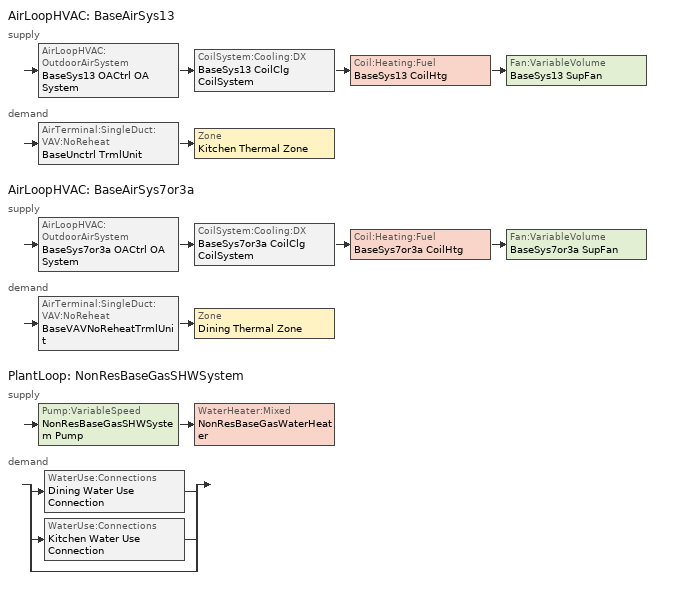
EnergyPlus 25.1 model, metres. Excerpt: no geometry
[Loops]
AirLoopHVAC 'BaseAirSys13'
 supply: AirLoopHVAC:OutdoorAirSystem 'BaseSys13 OACtrl OA System' > CoilSystem:Cooling:DX 'BaseSys13 CoilClg CoilSystem' > Coil:Heating:Fuel 'BaseSys13 CoilHtg' > Fan:VariableVolume 'BaseSys13 SupFan'
 demand: AirTerminal:SingleDuct:VAV:NoReheat 'BaseUnctrl TrmlUnit' > Zone 'Kitchen Thermal Zone'
AirLoopHVAC 'BaseAirSys7or3a'
 supply: AirLoopHVAC:OutdoorAirSystem 'BaseSys7or3a OACtrl OA System' > CoilSystem:Cooling:DX 'BaseSys7or3a CoilClg CoilSystem' > Coil:Heating:Fuel 'BaseSys7or3a CoilHtg' > Fan:VariableVolume 'BaseSys7or3a SupFan'
 demand: AirTerminal:SingleDuct:VAV:NoReheat 'BaseVAVNoReheatTrmlUnit' > Zone 'Dining Thermal Zone'
PlantLoop 'NonResBaseGasSHWSystem'
 supply: Pump:VariableSpeed 'NonResBaseGasSHWSystem Pump' > WaterHeater:Mixed 'NonResBaseGasWaterHeater'
 demand: split
  | WaterUse:Connections 'Dining Water Use Connection'
  | WaterUse:Connections 'Kitchen Water Use Connection'
  | bypass
[ZoneControl:Thermostat] Temperature Difference Between Cutout And Setpoint {deltaC}=0
Name | Zone or ZoneList | Control Type Schedule | Control 1
Dining Thermal Zone Thermostat | Dining Thermal Zone | Dining Thermal Zone Thermostat Schedule | Dining Thermal Zone Thermostat
Kitchen Thermal Zone Thermostat | Kitchen Thermal Zone | Kitchen Thermal Zone Thermostat Schedule | Kitchen Thermal Zone Thermostat
[ThermostatSetpoint:DualSetpoint] Heating Setpoint Temperature Schedule=RestaurantHtgSetpt; Cooling Setpoint Temperature Schedule=RestaurantClgSetpt
Dining Thermal Zone Thermostat; Kitchen Thermal Zone Thermostat
[AirTerminal:SingleDuct:VAV:NoReheat] Availability Schedule=Always On Discrete; Maximum Air Flow Rate {m3/s}=Autosize; Zone Minimum Air Flow Input Method=FixedFlowRate; Constant Minimum Air Flow Fraction=0.3
Name | Fixed Minimum Air Flow Rate {m3/s}
BaseVAVNoReheatTrmlUnit | 0.292125
BaseUnctrl TrmlUnit | 0.802311
[Zone equipment]
Dining Thermal Zone: BaseVAVNoReheatTrmlUnit
Kitchen Thermal Zone: Kitchen Thermal Zone BaseExhFan, BaseUnctrl TrmlUnit
[Sizing:Zone] Zone Cooling Design Supply Air Temperature Input Method=TemperatureDifference; Zone Cooling Design Supply Air Temperature {C}=14; Zone Cooling Design Supply Air Temperature Difference {deltaC}=11.1111; Zone Heating Design Supply Air Temperature Input Method=TemperatureDifference; Zone Heating Design Supply Air Temperature {C}=40; Zone Heating Design Supply Air Temperature Difference {deltaC}=13.8889; Zone Cooling Design Supply Air Humidity Ratio {kgWater/kgDryAir}=0.0085; Zone Heating Design Supply Air Humidity Ratio {kgWater/kgDryAir}=0.008; Zone Heating Sizing Factor=1; Zone Cooling Sizing Factor=1; Cooling Design Air Flow Method=DesignDay; Cooling Design Air Flow Rate {m3/s}=0; Cooling Minimum Air Flow per Zone Floor Area {m3/s-m2}=0; Cooling Minimum Air Flow {m3/s}=0; Cooling Minimum Air Flow Fraction=0; Heating Design Air Flow Method=DesignDayWithLimit; Heating Design Air Flow Rate {m3/s}=0; Heating Maximum Air Flow per Zone Floor Area {m3/s-m2}=0; Heating Maximum Air Flow {m3/s}=0; Heating Maximum Air Flow Fraction=0.5; Account for Dedicated Outdoor Air System=No; Zone Load Sizing Method=Sensible Load Only No Latent Load; Zone Latent Cooling Design Supply Air Humidity Ratio Input Method=HumidityRatioDifference; Zone Cooling Design Supply Air Humidity Ratio Difference {kgWater/kgDryAir}=0.005; Zone Latent Heating Design Supply Air Humidity Ratio Input Method=HumidityRatioDifference; Zone Humidification Design Supply Air Humidity Ratio Difference {kgWater/kgDryAir}=0.005; Type of Space Sum to Use=Coincident
Name | Design Specification Outdoor Air Object
Dining Thermal Zone | Dining Thermal Zone Design Specification Outdoor Air
Kitchen Thermal Zone | Kitchen Thermal Zone Design Specification Outdoor Air
[DesignSpecification:OutdoorAir] Outdoor Air Method=Maximum; Outdoor Air Flow per Person {m3/s-person}=0; Outdoor Air Flow per Zone {m3/s}=0; Outdoor Air Flow Air Changes per Hour {1/hr}=0
Name | Outdoor Air Flow per Zone Floor Area {m3/s-m2}
Dining Thermal Zone Design Specification Outdoor Air | 0.0025146
Kitchen Thermal Zone Design Specification Outdoor Air | 0.00690626
[Fan:ZoneExhaust]
Kitchen Thermal Zone BaseExhFan: Availability Schedule=RestaurantHVACAvail; Fan Total Efficiency=0.4325; Pressure Rise {Pa}=0; Maximum Flow Rate {m3/s}=1.13267; Flow Fraction Schedule=RestaurantExhaustHoodEqualOrLessThan5000cfm; System Availability Manager Coupling Mode=Decoupled; Balanced Exhaust Fraction Schedule=On
[AirLoopHVAC] Design Supply Air Flow Rate {m3/s}=AutoSize; Design Return Air Flow Fraction of Supply Air Flow=1
BaseAirSys13; BaseAirSys7or3a
[Sizing:System] Type of Load to Size On=Sensible; Design Outdoor Air Flow Rate {m3/s}=Autosize; Central Heating Maximum System Air Flow Ratio=0.5; Preheat Design Temperature {C}=5.68434e-14; Preheat Design Humidity Ratio {kgWater/kgDryAir}=0; Precool Design Temperature {C}=5.68434e-14; Precool Design Humidity Ratio {kgWater/kgDryAir}=0; Central Cooling Design Supply Air Temperature {C}=12.7778; Central Heating Design Supply Air Temperature {C}=35; Type of Zone Sum to Use=NonCoincident; 100% Outdoor Air in Cooling=No; 100% Outdoor Air in Heating=No; Central Cooling Design Supply Air Humidity Ratio {kgWater/kgDryAir}=0.0085; Central Heating Design Supply Air Humidity Ratio {kgWater/kgDryAir}=0.008; Cooling Supply Air Flow Rate Method=DesignDay; Cooling Supply Air Flow Rate {m3/s}=0; Cooling Supply Air Flow Rate Per Floor Area {m3/s-m2}=0.00996765; Cooling Fraction of Autosized Cooling Supply Air Flow Rate=1; Cooling Supply Air Flow Rate Per Unit Cooling Capacity {m3/s-W}=3.94755e-05; Heating Supply Air Flow Rate Method=DesignDay; Heating Supply Air Flow Rate {m3/s}=0; Heating Supply Air Flow Rate Per Floor Area {m3/s-m2}=0.00996765; Heating Fraction of Autosized Heating Supply Air Flow Rate=1; Heating Fraction of Autosized Cooling Supply Air Flow Rate=1; Heating Supply Air Flow Rate Per Unit Heating Capacity {m3/s-W}=3.15882e-05; System Outdoor Air Method=ZoneSum; Zone Maximum Outdoor Air Fraction=1; Cooling Design Capacity Method=CoolingDesignCapacity; Cooling Design Capacity {W}=Autosize; Cooling Design Capacity Per Floor Area {W/m2}=234.7; Fraction of Autosized Cooling Design Capacity=1; Heating Design Capacity Method=HeatingDesignCapacity; Heating Design Capacity {W}=Autosize; Heating Design Capacity Per Floor Area {W/m2}=157; Fraction of Autosized Heating Design Capacity=1; Central Cooling Capacity Control Method=OnOff; Occupant Diversity=Autosize
BaseAirSys13; BaseAirSys7or3a
[AvailabilityManager:NightCycle] Applicability Schedule=Always On Discrete; Fan Schedule=RestaurantHVACAvail; Control Type=CycleOnControlZone; Thermostat Tolerance {deltaC}=1.11111; Cycling Run Time Control Type=ThermostatWithMinimumRunTime; Cycling Run Time {s}=900
Name | Control Zone or Zone List
Availability Manager Night Cycle 2 | Kitchen Thermal Zone
Availability Manager Night Cycle 1 | Dining Thermal Zone
[Controller:OutdoorAir] Minimum Outdoor Air Flow Rate {m3/s}=0; Maximum Outdoor Air Flow Rate {m3/s}=Autosize; Economizer Control Type=NoEconomizer; Economizer Control Action Type=ModulateFlow; Economizer Maximum Limit Enthalpy {J/kg}=64000; Lockout Type=NoLockout; Minimum Limit Type=FixedMinimum; High Humidity Control=No; High Humidity Outdoor Air Flow Ratio=1; Control High Indoor Humidity Based on Outdoor Humidity Ratio=Yes; Heat Recovery Bypass Control Type=BypassWhenOAFlowGreaterThanMinimum; Economizer Operation Staging=InterlockedWithMechanicalCooling
Name | Minimum Outdoor Air Schedule | Mechanical Ventilation Controller
BaseSys13 OACtrl | BaseSys13 OACtrl Schedule | BaseSys13 OACtrl Mech Vent Controller
BaseSys7or3a OACtrl | BaseSys7or3a OACtrl Schedule | BaseSys7or3a OACtrl Mech Vent Controller
[Controller:MechanicalVentilation] Demand Controlled Ventilation=No; System Outdoor Air Method=ZoneSum
Name | Availability Schedule | Zone or ZoneList Name 1 | Design Specification Outdoor Air Object Name 1
BaseSys13 OACtrl Mech Vent Controller | BaseSys13 OACtrl Schedule | Kitchen Thermal Zone | Kitchen Thermal Zone Design Specification Outdoor Air
BaseSys7or3a OACtrl Mech Vent Controller | BaseSys7or3a OACtrl Schedule | Dining Thermal Zone | Dining Thermal Zone Design Specification Outdoor Air
[SetpointManager:MixedAir] Control Variable=Temperature
Name | Setpoint Node or NodeList
BaseSys13 OACtrl OA System Mixed Air Node OS Default SPM | BaseSys13 OACtrl OA System Mixed Air Node
BaseSys13 CoilClg Outlet Node OS Default SPM | BaseSys13 CoilClg Outlet Node
BaseSys13 CoilHtg Outlet Node OS Default SPM | BaseSys13 CoilHtg Outlet Node
BaseSys7or3a OACtrl OA System Mixed Air Node OS Default SPM | BaseSys7or3a OACtrl OA System Mixed Air Node
BaseSys7or3a CoilClg Outlet Node OS Default SPM | BaseSys7or3a CoilClg Outlet Node
BaseSys7or3a CoilHtg Outlet Node OS Default SPM | BaseSys7or3a CoilHtg Outlet Node
[CoilSystem:Cooling:DX] Availability Schedule=Always On Discrete
Name | Cooling Coil
BaseSys13 CoilClg CoilSystem | BaseSys13 CoilClg
BaseSys7or3a CoilClg CoilSystem | BaseSys7or3a CoilClg
[Coil:Cooling:DX:SingleSpeed] Availability Schedule=Always On Discrete; Gross Rated Total Cooling Capacity {W}=Autosize; Gross Rated Sensible Heat Ratio=Autosize; Gross Rated Cooling COP {W/W}=3; Rated Air Flow Rate {m3/s}=Autosize; Rated Evaporator Fan Power Per Volume Flow Rate 2017 {W/(m3/s)}=773.3; Rated Evaporator Fan Power Per Volume Flow Rate 2023 {W/(m3/s)}=934.4; Total Cooling Capacity Function of Temperature Curve=CoilClgDXQRatio_fTwbToadbSI; Total Cooling Capacity Function of Flow Fraction Curve=CoilClgDXSnglQRatio_fCFMRatio; Energy Input Ratio Function of Temperature Curve=CoilClgDXEIRRatio_fTwbToadbSI; Energy Input Ratio Function of Flow Fraction Curve=CoilClgDXSnglEIRRatio_fCFMRatio; Part Load Fraction Correlation Curve=CoilClgDXEIRRatio_fQFrac; Minimum Outdoor Dry-Bulb Temperature for Compressor Operation {C}=-25; Nominal Time for Condensate Removal to Begin {s}=0; Ratio of Initial Moisture Evaporation Rate and Steady State Latent Capacity=0; Maximum Cycling Rate {cycles/hr}=0; Latent Capacity Time Constant {s}=0; Condenser Type=AirCooled; Evaporative Condenser Effectiveness=0.9; Evaporative Condenser Air Flow Rate {m3/s}=Autosize; Evaporative Condenser Pump Rated Power Consumption {W}=Autosize; Crankcase Heater Capacity {W}=0; Maximum Outdoor Dry-Bulb Temperature for Crankcase Heater Operation {C}=10; Basin Heater Capacity {W/K}=0; Basin Heater Setpoint Temperature {C}=2
BaseSys13 CoilClg; BaseSys7or3a CoilClg
[Coil:Heating:Fuel] Availability Schedule=Always On Discrete; Fuel Type=NaturalGas; Burner Efficiency=0.8; Nominal Capacity {W}=AutoSize; On Cycle Parasitic Electric Load {W}=0; Part Load Fraction Correlation Curve=CoilHtgFurnFIRRatio_fQRatio; Off Cycle Parasitic Fuel Load {W}=0
BaseSys13 CoilHtg; BaseSys7or3a CoilHtg
[Fan:VariableVolume] Availability Schedule=RestaurantHVACAvail; Fan Total Efficiency=1; Pressure Rise {Pa}=0; Maximum Flow Rate {m3/s}=AutoSize; Fan Power Minimum Flow Rate Input Method=FixedFlowRate; Fan Power Minimum Flow Fraction=0; Fan Power Minimum Air Flow Rate {m3/s}=0; Motor Efficiency=1; Motor In Airstream Fraction=1; Fan Power Coefficient 1=0.027828; Fan Power Coefficient 2=0.026583; Fan Power Coefficient 3=-0.087069; Fan Power Coefficient 4=1.03092; Fan Power Coefficient 5=0
BaseSys13 SupFan; BaseSys7or3a SupFan
[SetpointManager:SingleZone:Reheat] Control Variable=Temperature; Minimum Supply Air Temperature {C}=12.7778; Maximum Supply Air Temperature {C}=35
Name | Control Zone | Setpoint Node or NodeList
Setpoint Manager Single Zone Reheat 2 | Kitchen Thermal Zone | BaseSys13 SupFan Outlet Node
Setpoint Manager Single Zone Reheat 1 | Dining Thermal Zone | BaseSys7or3a SupFan Outlet Node
[PlantLoop]
NonResBaseGasSHWSystem: Fluid Type=Water; Plant Equipment Operation Scheme=NonResBaseGasSHWSystem Operation Schemes; Maximum Loop Temperature {C}=100; Minimum Loop Temperature {C}=0; Maximum Loop Flow Rate {m3/s}=Autosize; Minimum Loop Flow Rate {m3/s}=0; Plant Loop Volume {m3}=Autocalculate; Load Distribution Scheme=Optimal; Plant Loop Demand Calculation Scheme=SingleSetpoint; Common Pipe Simulation=None
[Sizing:Plant]
NonResBaseGasSHWSystem: Loop Type=Heating; Design Loop Exit Temperature {C}=57.2222; Loop Design Temperature Difference {deltaC}=44.4444; Sizing Option=NonCoincident; Zone Timesteps in Averaging Window=1; Coincident Sizing Factor Mode=None
[Pump:VariableSpeed]
NonResBaseGasSHWSystem Pump: Design Maximum Flow Rate {m3/s}=Autosize; Design Pump Head {Pa}=0; Design Power Consumption {W}=Autosize; Motor Efficiency=0.9; Fraction of Motor Inefficiencies to Fluid Stream=0; Coefficient 1 of the Part Load Performance Curve=0; Coefficient 2 of the Part Load Performance Curve=1; Coefficient 3 of the Part Load Performance Curve=0; Coefficient 4 of the Part Load Performance Curve=0; Design Minimum Flow Rate {m3/s}=0; Pump Control Type=Intermittent; Skin Loss Radiative Fraction=0.5; Design Power Sizing Method=PowerPerFlowPerPressure; Design Electric Power per Unit Flow Rate {W/(m3/s)}=348701.1; Design Shaft Power per Unit Flow Rate per Unit Head {W/((m3/s)-Pa)}=1.28205; Design Minimum Flow Rate Fraction=0
[WaterHeater:Mixed]
NonResBaseGasWaterHeater: Tank Volume {m3}=0.113562; Setpoint Temperature Schedule=NonResBaseGasWaterHeater Setpoint Temp; Deadband Temperature Difference {deltaC}=2; Maximum Temperature Limit {C}=82.22; Heater Control Type=Cycle; Heater Maximum Capacity {W}=10930; Heater Ignition Minimum Flow Rate {m3/s}=0; Heater Ignition Delay {s}=0; Heater Fuel Type=NaturalGas; Heater Thermal Efficiency=0.8; Off Cycle Parasitic Fuel Consumption Rate {W}=0; Off Cycle Parasitic Fuel Type=NaturalGas; Off Cycle Parasitic Heat Fraction to Tank=0.8; On Cycle Parasitic Fuel Consumption Rate {W}=0; On Cycle Parasitic Fuel Type=NaturalGas; On Cycle Parasitic Heat Fraction to Tank=0; Ambient Temperature Indicator=Schedule; Ambient Temperature Schedule=NonResBaseGasWaterHeater Ambient Temperature; Off Cycle Loss Coefficient to Ambient Temperature {W/K}=4.7882; Off Cycle Loss Fraction to Zone=1; On Cycle Loss Coefficient to Ambient Temperature {W/K}=6; On Cycle Loss Fraction to Zone=1; Use Side Effectiveness=1; Source Side Effectiveness=1; Use Side Design Flow Rate {m3/s}=Autosize; Source Side Design Flow Rate {m3/s}=Autosize; Indirect Water Heating Recovery Time {hr}=1.5; Source Side Flow Control Mode=IndirectHeatPrimarySetpoint
[WaterHeater:Sizing]
NonResBaseGasWaterHeater: Design Mode=PeakDraw; Time Storage Can Meet Peak Draw {hr}=0.538503; Time for Tank Recovery {hr}=0; Nominal Tank Volume for Autosizing Plant Connections {m3}=1
[WaterUse:Connections] Drain Water Heat Exchanger Type=None; Drain Water Heat Exchanger Destination=Plant
Name | Water Use Equipment Name 1
Dining Water Use Connection | Dining Water Use Equipment
Kitchen Water Use Connection | Kitchen Water Use Equipment
[WaterUse:Equipment] Flow Rate Fraction Schedule=RestaurantServiceHotWater
Name | Peak Flow Rate {m3/s} | Target Temperature Schedule
Dining Water Use Equipment | 2.50797e-05 | Dining Target SHW Temp
Kitchen Water Use Equipment | 2.27997e-06 | Kitchen Target SHW Temp
[PlantEquipmentOperationSchemes]
NonResBaseGasSHWSystem Operation Schemes: Control Scheme Object Type 1=PlantEquipmentOperation:HeatingLoad; Control Scheme Name 1=NonResBaseGasSHWSystem Heating Operation Scheme; Control Scheme Schedule Name 1=Always On Discrete
[PlantEquipmentOperation:HeatingLoad]
NonResBaseGasSHWSystem Heating Operation Scheme: Load Range Lower Limit 1 {W}=0; Load Range Upper Limit 1 {W}=1000000000; Range Equipment List Name 1=NonResBaseGasSHWSystem Heating Equipment List
[PlantEquipmentList]
NonResBaseGasSHWSystem Heating Equipment List: WaterHeater:Mixed, NonResBaseGasWaterHeater
[SetpointManager:Scheduled]
{47978260-36f4-4bd6-a4c3-c30a12acd5af}: Control Variable=Temperature; Schedule=NonResBaseGasSHWSystem Supply Temp Schedule; Setpoint Node or NodeList=NonResBaseGasSHWSystem Supply Mixer Outlet Node
[Schedule:Year]
RestaurantHtgSetpt: RestaurantHtgSetptWk, 1, 1, 12, 31
RestaurantClgSetpt: RestaurantClgSetptWk, 1, 1, 12, 31
RestaurantHVACAvail: RestaurantHVACAvailWk, 1, 1, 12, 31
RestaurantExhaustHoodEqualOrLessThan5000cfm: RestaurantExhaustHoodEqualOrLessThan5000cfmWk, 1, 1, 12, 31
On: OnWk, 1, 1, 12, 31
BaseSys13 OACtrl Schedule: BaseSys13 OACtrl Schedule Week 1, 1, 1, 12, 31
BaseSys7or3a OACtrl Schedule: BaseSys7or3a OACtrl Schedule Week 1, 1, 1, 12, 31
RestaurantServiceHotWater: RestaurantServiceHotWaterWk, 1, 1, 12, 31
Dining Target SHW Temp: Dining Target SHW Temp Week Rule - Jan1-Dec31, 1, 1, 12, 31
Kitchen Target SHW Temp: Kitchen Target SHW Temp Week Rule - Jan1-Dec31, 1, 1, 12, 31
NonResBaseGasSHWSystem Supply Temp Schedule: NonResBaseGasSHWSystem Supply Temp Schedule Week Rule - Jan1-Dec31, 1, 1, 12, 31
NonResBaseGasWaterHeater Ambient Temperature: NonResBaseGasWaterHeater Ambient Temperature Week Rule - Jan1-Dec31, 1, 1, 12, 31
NonResBaseGasWaterHeater Setpoint Temp: NonResBaseGasWaterHeater Setpoint Temp Week Rule - Jan1-Dec31, 1, 1, 12, 31
[Schedule:Week:Daily]
RestaurantHtgSetptWk: RestaurantHtgSetptSun, RestaurantHtgSetptWD, RestaurantHtgSetptWD, RestaurantHtgSetptWD, RestaurantHtgSetptWD, RestaurantHtgSetptWD, RestaurantHtgSetptSat, RestaurantHtgSetptSun, RestaurantHtgSetptWD, RestaurantHtgSetptWD, RestaurantHtgSetptSun, RestaurantHtgSetptSun
RestaurantClgSetptWk: RestaurantClgSetptSun, RestaurantClgSetptWD, RestaurantClgSetptWD, RestaurantClgSetptWD, RestaurantClgSetptWD, RestaurantClgSetptWD, RestaurantClgSetptSat, RestaurantClgSetptSun, RestaurantClgSetptWD, RestaurantClgSetptWD, RestaurantClgSetptSun, RestaurantClgSetptSun
RestaurantHVACAvailWk: RestaurantHVACAvailSun, RestaurantHVACAvailWD, RestaurantHVACAvailWD, RestaurantHVACAvailWD, RestaurantHVACAvailWD, RestaurantHVACAvailWD, RestaurantHVACAvailSat, RestaurantHVACAvailSun, AllOnHVACAvailDay, AllOnHVACAvailDay, RestaurantHVACAvailSun, RestaurantHVACAvailSun
RestaurantExhaustHoodEqualOrLessThan5000cfmWk: RestaurantExhaustHoodEqualOrLessThan5000cfmSun, RestaurantExhaustHoodEqualOrLessThan5000cfmWD, RestaurantExhaustHoodEqualOrLessThan5000cfmWD, RestaurantExhaustHoodEqualOrLessThan5000cfmWD, RestaurantExhaustHoodEqualOrLessThan5000cfmWD, RestaurantExhaustHoodEqualOrLessThan5000cfmWD, RestaurantExhaustHoodEqualOrLessThan5000cfmSat, RestaurantExhaustHoodEqualOrLessThan5000cfmSun, RestaurantExhaustHoodEqualOrLessThan5000cfmWD, RestaurantExhaustHoodEqualOrLessThan5000cfmSun, RestaurantExhaustHoodEqualOrLessThan5000cfmSun, RestaurantExhaustHoodEqualOrLessThan5000cfmSun
OnWk: OnDay, OnDay, OnDay, OnDay, OnDay, OnDay, OnDay, OnDay, OnDay, OnDay, OnDay, OnDay
BaseSys13 OACtrl Schedule Week 1: BaseSys13 OACtrl Schedule Week 1 Sunday, BaseSys13 OACtrl Schedule Week 1 Monday, BaseSys13 OACtrl Schedule Week 1 Tuesday, BaseSys13 OACtrl Schedule Week 1 Wednesday, BaseSys13 OACtrl Schedule Week 1 Thursday, BaseSys13 OACtrl Schedule Week 1 Friday, BaseSys13 OACtrl Schedule Week 1 Saturday, BaseSys13 OACtrl Schedule Week 1 Holiday, BaseSys13 OACtrl Schedule Week 1 Summer, BaseSys13 OACtrl Schedule Week 1 Winter, BaseSys13 OACtrl Schedule Week 1 Custom 1, BaseSys13 OACtrl Schedule Week 1 Custom 2
BaseSys7or3a OACtrl Schedule Week 1: BaseSys7or3a OACtrl Schedule Week 1 Sunday, BaseSys7or3a OACtrl Schedule Week 1 Monday, BaseSys7or3a OACtrl Schedule Week 1 Tuesday, BaseSys7or3a OACtrl Schedule Week 1 Wednesday, BaseSys7or3a OACtrl Schedule Week 1 Thursday, BaseSys7or3a OACtrl Schedule Week 1 Friday, BaseSys7or3a OACtrl Schedule Week 1 Saturday, BaseSys7or3a OACtrl Schedule Week 1 Holiday, BaseSys7or3a OACtrl Schedule Week 1 Summer, BaseSys7or3a OACtrl Schedule Week 1 Winter, BaseSys7or3a OACtrl Schedule Week 1 Custom 1, BaseSys7or3a OACtrl Schedule Week 1 Custom 2
RestaurantServiceHotWaterWk: RestaurantServiceHotWaterSun, RestaurantServiceHotWaterWD, RestaurantServiceHotWaterWD, RestaurantServiceHotWaterWD, RestaurantServiceHotWaterWD, RestaurantServiceHotWaterWD, RestaurantServiceHotWaterSat, RestaurantServiceHotWaterSun, OnDay, OffDay, RestaurantServiceHotWaterSun, RestaurantServiceHotWaterSun
Dining Target SHW Temp Week Rule - Jan1-Dec31: Dining Target SHW Temp Default Day, Dining Target SHW Temp Default Day, Dining Target SHW Temp Default Day, Dining Target SHW Temp Default Day, Dining Target SHW Temp Default Day, Dining Target SHW Temp Default Day, Dining Target SHW Temp Default Day, Dining Target SHW Temp Default Day, Dining Target SHW Temp Default Day, Dining Target SHW Temp Default Day, Dining Target SHW Temp Default Day, Dining Target SHW Temp Default Day
Kitchen Target SHW Temp Week Rule - Jan1-Dec31: Kitchen Target SHW Temp Default Day, Kitchen Target SHW Temp Default Day, Kitchen Target SHW Temp Default Day, Kitchen Target SHW Temp Default Day, Kitchen Target SHW Temp Default Day, Kitchen Target SHW Temp Default Day, Kitchen Target SHW Temp Default Day, Kitchen Target SHW Temp Default Day, Kitchen Target SHW Temp Default Day, Kitchen Target SHW Temp Default Day, Kitchen Target SHW Temp Default Day, Kitchen Target SHW Temp Default Day
NonResBaseGasSHWSystem Supply Temp Schedule Week Rule - Jan1-Dec31: NonResBaseGasSHWSystem Supply Temp Schedule Day Schedule, NonResBaseGasSHWSystem Supply Temp Schedule Day Schedule, NonResBaseGasSHWSystem Supply Temp Schedule Day Schedule, NonResBaseGasSHWSystem Supply Temp Schedule Day Schedule, NonResBaseGasSHWSystem Supply Temp Schedule Day Schedule, NonResBaseGasSHWSystem Supply Temp Schedule Day Schedule, NonResBaseGasSHWSystem Supply Temp Schedule Day Schedule, NonResBaseGasSHWSystem Supply Temp Schedule Day Schedule, NonResBaseGasSHWSystem Supply Temp Schedule Day Schedule, NonResBaseGasSHWSystem Supply Temp Schedule Day Schedule, NonResBaseGasSHWSystem Supply Temp Schedule Day Schedule, NonResBaseGasSHWSystem Supply Temp Schedule Day Schedule
NonResBaseGasWaterHeater Ambient Temperature Week Rule - Jan1-Dec31: NonResBaseGasWaterHeater Ambient Temperature Day Schedule, NonResBaseGasWaterHeater Ambient Temperature Day Schedule, NonResBaseGasWaterHeater Ambient Temperature Day Schedule, NonResBaseGasWaterHeater Ambient Temperature Day Schedule, NonResBaseGasWaterHeater Ambient Temperature Day Schedule, NonResBaseGasWaterHeater Ambient Temperature Day Schedule, NonResBaseGasWaterHeater Ambient Temperature Day Schedule, NonResBaseGasWaterHeater Ambient Temperature Day Schedule, NonResBaseGasWaterHeater Ambient Temperature Day Schedule, NonResBaseGasWaterHeater Ambient Temperature Day Schedule, NonResBaseGasWaterHeater Ambient Temperature Day Schedule, NonResBaseGasWaterHeater Ambient Temperature Day Schedule
NonResBaseGasWaterHeater Setpoint Temp Week Rule - Jan1-Dec31: NonResBaseGasWaterHeater Setpoint Temp Day Schedule, NonResBaseGasWaterHeater Setpoint Temp Day Schedule, NonResBaseGasWaterHeater Setpoint Temp Day Schedule, NonResBaseGasWaterHeater Setpoint Temp Day Schedule, NonResBaseGasWaterHeater Setpoint Temp Day Schedule, NonResBaseGasWaterHeater Setpoint Temp Day Schedule, NonResBaseGasWaterHeater Setpoint Temp Day Schedule, NonResBaseGasWaterHeater Setpoint Temp Day Schedule, NonResBaseGasWaterHeater Setpoint Temp Day Schedule, NonResBaseGasWaterHeater Setpoint Temp Day Schedule, NonResBaseGasWaterHeater Setpoint Temp Day Schedule, NonResBaseGasWaterHeater Setpoint Temp Day Schedule
[Schedule:Day:Interval]
OnDay; AllOnHVACAvailDay; BaseSys13 OACtrl Schedule Week 1 Summer; BaseSys13 OACtrl Schedule Week 1 Winter; BaseSys7or3a OACtrl Schedule Week 1 Summer; BaseSys7or3a OACtrl Schedule Week 1 Winter: No, 01:00, 1, 02:00, 1, 03:00, 1, 04:00, 1, 05:00, 1, 06:00, 1, 07:00, 1, 08:00, 1, 09:00, 1, 10:00, 1, 11:00, 1, 12:00, 1, 13:00, 1, 14:00, 1, 15:00, 1, 16:00, 1, 17:00, 1, 18:00, 1, 19:00, 1, 20:00, 1, 21:00, 1, 22:00, 1, 23:00, 1, 24:00, 1
OffDay: No, 01:00, 0, 02:00, 0, 03:00, 0, 04:00, 0, 05:00, 0, 06:00, 0, 07:00, 0, 08:00, 0, 09:00, 0, 10:00, 0, 11:00, 0, 12:00, 0, 13:00, 0, 14:00, 0, 15:00, 0, 16:00, 0, 17:00, 0, 18:00, 0, 19:00, 0, 20:00, 0, 21:00, 0, 22:00, 0, 23:00, 0, 24:00, 0
RestaurantHtgSetptSun: No, 01:00, 21.1111, 02:00, 21.1111, 03:00, 21.1111, 04:00, 15.5556, 05:00, 15.5556, 06:00, 15.5556, 07:00, 15.5556, 08:00, 15.5556, 09:00, 15.5556, 10:00, 21.1111, 11:00, 21.1111, 12:00, 21.1111, 13:00, 21.1111, 14:00, 21.1111, 15:00, 21.1111, 16:00, 21.1111, 17:00, 21.1111, 18:00, 21.1111, 19:00, 21.1111, 20:00, 21.1111, 21:00, 21.1111, 22:00, 21.1111, 23:00, 21.1111, 24:00, 21.1111
RestaurantHtgSetptWD: No, 01:00, 21.1111, 02:00, 21.1111, 03:00, 21.1111, 04:00, 15.5556, 05:00, 15.5556, 06:00, 15.5556, 07:00, 21.1111, 08:00, 21.1111, 09:00, 21.1111, 10:00, 21.1111, 11:00, 21.1111, 12:00, 21.1111, 13:00, 21.1111, 14:00, 21.1111, 15:00, 21.1111, 16:00, 21.1111, 17:00, 21.1111, 18:00, 21.1111, 19:00, 21.1111, 20:00, 21.1111, 21:00, 21.1111, 22:00, 21.1111, 23:00, 21.1111, 24:00, 21.1111
RestaurantHtgSetptSat: No, 01:00, 21.1111, 02:00, 21.1111, 03:00, 21.1111, 04:00, 15.5556, 05:00, 15.5556, 06:00, 15.5556, 07:00, 15.5556, 08:00, 15.5556, 09:00, 21.1111, 10:00, 21.1111, 11:00, 21.1111, 12:00, 21.1111, 13:00, 21.1111, 14:00, 21.1111, 15:00, 21.1111, 16:00, 21.1111, 17:00, 21.1111, 18:00, 21.1111, 19:00, 21.1111, 20:00, 21.1111, 21:00, 21.1111, 22:00, 21.1111, 23:00, 21.1111, 24:00, 21.1111
RestaurantClgSetptSun: No, 01:00, 23.8889, 02:00, 23.8889, 03:00, 23.8889, 04:00, 29.4444, 05:00, 29.4444, 06:00, 29.4444, 07:00, 29.4444, 08:00, 29.4444, 09:00, 29.4444, 10:00, 23.8889, 11:00, 23.8889, 12:00, 23.8889, 13:00, 23.8889, 14:00, 23.8889, 15:00, 23.8889, 16:00, 23.8889, 17:00, 23.8889, 18:00, 23.8889, 19:00, 23.8889, 20:00, 23.8889, 21:00, 23.8889, 22:00, 23.8889, 23:00, 23.8889, 24:00, 23.8889
RestaurantClgSetptWD: No, 01:00, 23.8889, 02:00, 23.8889, 03:00, 23.8889, 04:00, 29.4444, 05:00, 29.4444, 06:00, 29.4444, 07:00, 23.8889, 08:00, 23.8889, 09:00, 23.8889, 10:00, 23.8889, 11:00, 23.8889, 12:00, 23.8889, 13:00, 23.8889, 14:00, 23.8889, 15:00, 23.8889, 16:00, 23.8889, 17:00, 23.8889, 18:00, 23.8889, 19:00, 23.8889, 20:00, 23.8889, 21:00, 23.8889, 22:00, 23.8889, 23:00, 23.8889, 24:00, 23.8889
RestaurantClgSetptSat: No, 01:00, 23.8889, 02:00, 23.8889, 03:00, 23.8889, 04:00, 29.4444, 05:00, 29.4444, 06:00, 29.4444, 07:00, 29.4444, 08:00, 29.4444, 09:00, 23.8889, 10:00, 23.8889, 11:00, 23.8889, 12:00, 23.8889, 13:00, 23.8889, 14:00, 23.8889, 15:00, 23.8889, 16:00, 23.8889, 17:00, 23.8889, 18:00, 23.8889, 19:00, 23.8889, 20:00, 23.8889, 21:00, 23.8889, 22:00, 23.8889, 23:00, 23.8889, 24:00, 23.8889
RestaurantHVACAvailSun; BaseSys13 OACtrl Schedule Week 1 Custom 1; BaseSys13 OACtrl Schedule Week 1 Custom 2; BaseSys13 OACtrl Schedule Week 1 Holiday; BaseSys13 OACtrl Schedule Week 1 Sunday; BaseSys7or3a OACtrl Schedule Week 1 Custom 1; BaseSys7or3a OACtrl Schedule Week 1 Custom 2; BaseSys7or3a OACtrl Schedule Week 1 Holiday; BaseSys7or3a OACtrl Schedule Week 1 Sunday: No, 01:00, 1, 02:00, 1, 03:00, 1, 04:00, 0, 05:00, 0, 06:00, 0, 07:00, 0, 08:00, 0, 09:00, 0, 10:00, 1, 11:00, 1, 12:00, 1, 13:00, 1, 14:00, 1, 15:00, 1, 16:00, 1, 17:00, 1, 18:00, 1, 19:00, 1, 20:00, 1, 21:00, 1, 22:00, 1, 23:00, 1, 24:00, 1
RestaurantHVACAvailWD; BaseSys13 OACtrl Schedule Week 1 Friday; BaseSys13 OACtrl Schedule Week 1 Monday; BaseSys13 OACtrl Schedule Week 1 Thursday; BaseSys13 OACtrl Schedule Week 1 Tuesday; BaseSys13 OACtrl Schedule Week 1 Wednesday; BaseSys7or3a OACtrl Schedule Week 1 Friday; BaseSys7or3a OACtrl Schedule Week 1 Monday; BaseSys7or3a OACtrl Schedule Week 1 Thursday; BaseSys7or3a OACtrl Schedule Week 1 Tuesday; BaseSys7or3a OACtrl Schedule Week 1 Wednesday: No, 01:00, 1, 02:00, 1, 03:00, 1, 04:00, 0, 05:00, 0, 06:00, 0, 07:00, 1, 08:00, 1, 09:00, 1, 10:00, 1, 11:00, 1, 12:00, 1, 13:00, 1, 14:00, 1, 15:00, 1, 16:00, 1, 17:00, 1, 18:00, 1, 19:00, 1, 20:00, 1, 21:00, 1, 22:00, 1, 23:00, 1, 24:00, 1
RestaurantHVACAvailSat; BaseSys13 OACtrl Schedule Week 1 Saturday; BaseSys7or3a OACtrl Schedule Week 1 Saturday: No, 01:00, 1, 02:00, 1, 03:00, 1, 04:00, 0, 05:00, 0, 06:00, 0, 07:00, 0, 08:00, 0, 09:00, 1, 10:00, 1, 11:00, 1, 12:00, 1, 13:00, 1, 14:00, 1, 15:00, 1, 16:00, 1, 17:00, 1, 18:00, 1, 19:00, 1, 20:00, 1, 21:00, 1, 22:00, 1, 23:00, 1, 24:00, 1
RestaurantExhaustHoodEqualOrLessThan5000cfmSun: No, 01:00, 0, 02:00, 0, 03:00, 0, 04:00, 0, 05:00, 0, 06:00, 0, 07:00, 0, 08:00, 0, 09:00, 0, 10:00, 1, 11:00, 1, 12:00, 1, 13:00, 1, 14:00, 1, 15:00, 1, 16:00, 1, 17:00, 1, 18:00, 1, 19:00, 1, 20:00, 0, 21:00, 0, 22:00, 0, 23:00, 0, 24:00, 0
RestaurantExhaustHoodEqualOrLessThan5000cfmWD: No, 01:00, 0, 02:00, 0, 03:00, 0, 04:00, 0, 05:00, 0, 06:00, 0, 07:00, 1, 08:00, 1, 09:00, 1, 10:00, 1, 11:00, 1, 12:00, 1, 13:00, 1, 14:00, 1, 15:00, 1, 16:00, 1, 17:00, 1, 18:00, 1, 19:00, 1, 20:00, 0, 21:00, 0, 22:00, 0, 23:00, 0, 24:00, 0
RestaurantExhaustHoodEqualOrLessThan5000cfmSat: No, 01:00, 0, 02:00, 0, 03:00, 0, 04:00, 0, 05:00, 0, 06:00, 0, 07:00, 0, 08:00, 0, 09:00, 1, 10:00, 1, 11:00, 1, 12:00, 1, 13:00, 1, 14:00, 1, 15:00, 1, 16:00, 1, 17:00, 1, 18:00, 1, 19:00, 1, 20:00, 0, 21:00, 0, 22:00, 0, 23:00, 0, 24:00, 0
Dining Target SHW Temp Default Day; Kitchen Target SHW Temp Default Day; NonResBaseGasSHWSystem Supply Temp Schedule Day Schedule; NonResBaseGasWaterHeater Setpoint Temp Day Schedule: No, 24:00, 57.2222
NonResBaseGasWaterHeater Ambient Temperature Day Schedule: No, 24:00, 20
RestaurantServiceHotWaterSat: No, 01:00, 0.2, 02:00, 0.15, 03:00, 0.15, 04:00, 0, 05:00, 0, 06:00, 0, 07:00, 0, 08:00, 0, 09:00, 0, 10:00, 0.5, 11:00, 0.45, 12:00, 0.5, 13:00, 0.5, 14:00, 0.45, 15:00, 0.4, 16:00, 0.4, 17:00, 0.35, 18:00, 0.4, 19:00, 0.55, 20:00, 0.55, 21:00, 0.5, 22:00, 0.55, 23:00, 0.4, 24:00, 0.3
RestaurantServiceHotWaterSun: No, 01:00, 0.25, 02:00, 0.2, 03:00, 0.2, 04:00, 0, 05:00, 0, 06:00, 0, 07:00, 0, 08:00, 0, 09:00, 0, 10:00, 0, 11:00, 0.5, 12:00, 0.5, 13:00, 0.4, 14:00, 0.4, 15:00, 0.3, 16:00, 0.3, 17:00, 0.3, 18:00, 0.4, 19:00, 0.5, 20:00, 0.5, 21:00, 0.4, 22:00, 0.5, 23:00, 0.4, 24:00, 0.2
RestaurantServiceHotWaterWD: No, 01:00, 0.2, 02:00, 0.15, 03:00, 0.15, 04:00, 0, 05:00, 0, 06:00, 0, 07:00, 0, 08:00, 0.6, 09:00, 0.55, 10:00, 0.45, 11:00, 0.4, 12:00, 0.45, 13:00, 0.4, 14:00, 0.35, 15:00, 0.3, 16:00, 0.3, 17:00, 0.3, 18:00, 0.4, 19:00, 0.55, 20:00, 0.6, 21:00, 0.5, 22:00, 0.55, 23:00, 0.45, 24:00, 0.25
[Schedule:Compact]
Dining Thermal Zone Thermostat Schedule; Kitchen Thermal Zone Thermostat Schedule: Through: 12/31, For: AllDays, Until: 24:00, 4
[Schedule:Constant]
Always On Discrete: Hourly Value=1
[Curve:Biquadratic] Minimum Value of x {BasedOnField A2}=13.89; Maximum Value of x {BasedOnField A2}=25; Minimum Value of y {BasedOnField A3}=23.89; Maximum Value of y {BasedOnField A3}=46.11; Minimum Curve Output {BasedOnField A4}=0.77
Name | Coefficient1 Constant | Coefficient2 x | Coefficient3 x**2 | Coefficient4 y | Coefficient5 y**2 | Coefficient6 x*y | Maximum Curve Output {BasedOnField A4}
CoilClgDXQRatio_fTwbToadbSI | 0.86779 | 0.014245 | 0.000554 | -0.007569 | 3.2e-05 | -0.000191 | 1.29
CoilClgDXEIRRatio_fTwbToadbSI | 0.116709 | 0.028458 | -0.000411 | 0.021422 | 0.000162 | -0.00068 | 1.33
[Curve:Quadratic]
Name | Coefficient1 Constant | Coefficient2 x | Coefficient3 x**2 | Minimum Value of x {BasedOnField A2} | Maximum Value of x {BasedOnField A2} | Minimum Curve Output {BasedOnField A3} | Maximum Curve Output {BasedOnField A3}
CoilClgDXSnglQRatio_fCFMRatio | 0.8 | 0.2 | 0 | 0 | 100 | 0.8
CoilClgDXSnglEIRRatio_fCFMRatio | 1.156 | -0.1816 | 0.0256 | 0 | 100
CoilHtgFurnFIRRatio_fQRatio | 0.01861 | 1.09421 | -0.112819 | 0.7 | 1 | 0.73 | 1
[Curve:Cubic]
CoilClgDXEIRRatio_fQFrac: Coefficient1 Constant=0; Coefficient2 x=5.1091; Coefficient3 x**2=-8.5515; Coefficient4 x**3=4.4744; Minimum Value of x {BasedOnField A2}=0.7; Maximum Value of x {BasedOnField A2}=1; Minimum Curve Output {BasedOnField A3}=0.92; Maximum Curve Output {BasedOnField A3}=1
